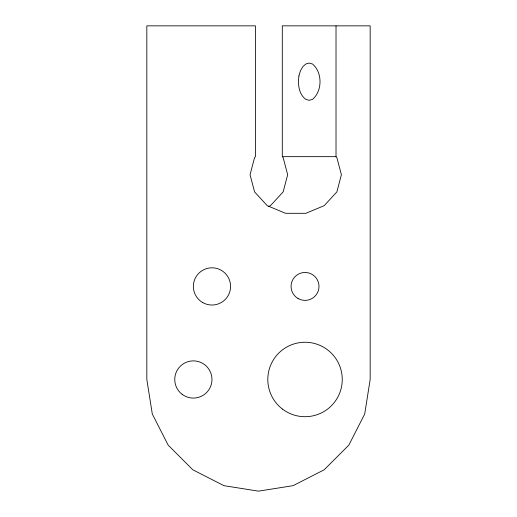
<?xml version="1.0" encoding="UTF-8"?>
<svg xmlns="http://www.w3.org/2000/svg" width="517" height="517" viewBox="0 0 517 517"><rect width="100%" height="100%" fill="white"/><g stroke="black" fill="none" stroke-linecap="round" stroke-linejoin="round"><path stroke-width="0.78" d="M268.271 206.587L270.469 205.669L283.142 191.904L287.665 174.746L283.142 157.588L282.295 156.664L282.295 25.85L370.172 25.85L370.172 379.478L364.705 413.988L348.846 445.118L324.14 469.824L293.01 485.683L258.5 491.15L223.99 485.683L192.86 469.824L168.154 445.118L152.295 413.988L146.828 379.478L146.828 25.85L255.43 25.85L255.43 156.664L254.577 157.588L250.054 174.746L254.577 191.904L267.25 205.669L285.558 213.308L305.89 213.308L324.198 205.669L336.871 191.904L341.394 174.746L336.871 157.588L336.018 156.664L336.018 25.85M282.295 156.664L336.018 156.664M298.936 75.934C297.747 84.097 298.671 94.133 305.838 99.387L309.153 100.298L312.475 99.387C322.537 91.037 322.537 72.335 312.475 63.985L309.153 63.074L305.838 63.985L302.839 66.628L300.461 70.745L298.936 75.934M298.05 298.509A13.959 13.959 0 0 0 318.989 286.418A13.959 13.959 0 0 0 298.05 274.327A13.959 13.959 0 0 0 298.05 298.509M282.528 409.128A37.224 37.224 0 0 0 341.963 384.144A37.224 37.224 0 0 0 290.606 345.162A37.224 37.224 0 0 0 282.528 409.128M202.664 302.535A18.606 18.606 0 0 0 230.576 286.418A18.606 18.606 0 0 0 202.664 270.301A18.606 18.606 0 0 0 202.664 302.535M182.107 394.297A18.606 18.606 0 0 0 211.821 381.811A18.606 18.606 0 0 0 186.152 362.327A18.606 18.606 0 0 0 182.107 394.297"/></g></svg>
